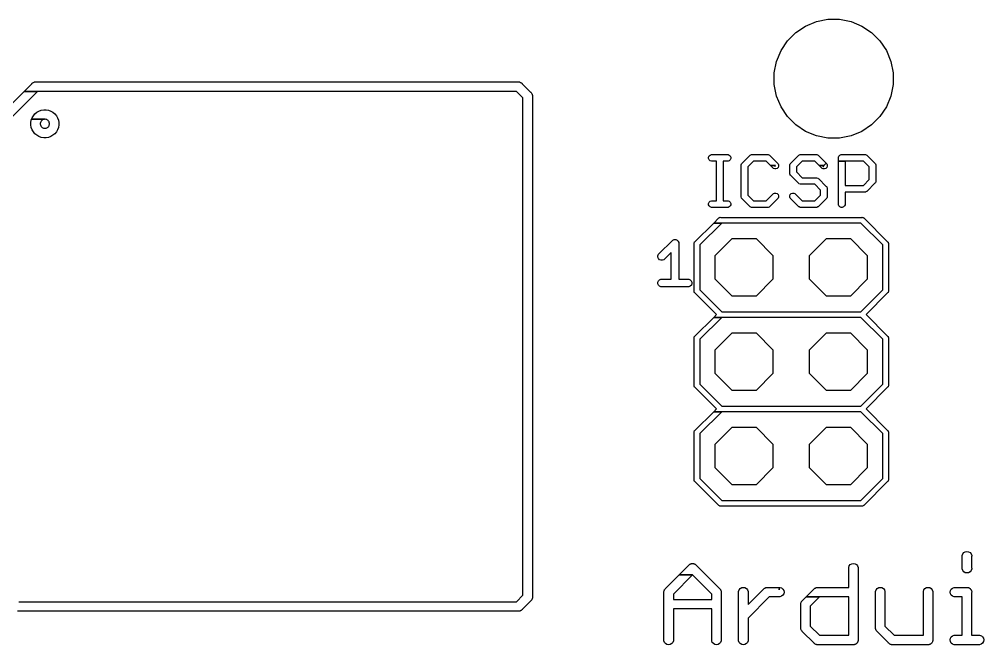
# Model space of a CAD drawing. Extents: x -6 to 103, y 0 to 58.
# Drawn here: x 44.11 to 70.08, y 20.32 to 37.16 of the extents above; entities that cross this region are included whole.
import ezdxf

# ---------------------------------------------------------------- set-up
doc = ezdxf.new("R2010")
doc.units = 0
doc.layers.add('L2D0', color=1, linetype='CONTINUOUS')

msp = doc.modelspace()

# ---------------------------------------------------------------- linework, layer by layer
at = {"layer": 'L2D0'}
for points in [[(65.882, 33.96), (65.573, 34.021), (65.282, 34.142), (65.02, 34.317), (64.797, 34.54), (64.622, 34.802), (64.501, 35.093), (64.44, 35.402), (64.44, 35.718), (64.501, 36.027), (64.622, 36.318), (64.797, 36.58), (65.02, 36.803), (65.282, 36.978), (65.573, 37.099), (65.882, 37.16), (66.198, 37.16), (66.507, 37.099), (66.798, 36.978), (67.06, 36.803), (67.283, 36.58), (67.458, 36.318), (67.579, 36.027), (67.64, 35.718), (67.64, 35.402), (67.579, 35.093), (67.458, 34.802), (67.283, 34.54), (67.06, 34.317), (66.798, 34.142), (66.507, 34.021), (66.198, 33.96)], [(44.768, 33.97), (44.703, 33.981), (44.64, 34.004), (44.583, 34.037), (44.532, 34.08), (44.491, 34.13), (44.458, 34.185), (44.435, 34.248), (44.423, 34.314), (44.423, 34.38), (44.435, 34.445), (44.444, 34.469), (44.788, 34.469), (44.767, 34.466), (44.748, 34.459), (44.729, 34.448), (44.714, 34.435), (44.7, 34.417), (44.688, 34.398), (44.681, 34.377), (44.677, 34.356), (44.677, 34.336), (44.681, 34.314), (44.688, 34.295), (44.699, 34.276), (44.714, 34.258), (44.729, 34.245), (44.748, 34.234), (44.767, 34.227), (44.788, 34.224), (44.812, 34.224), (44.833, 34.227), (44.852, 34.234), (44.871, 34.245), (44.886, 34.258), (44.901, 34.276), (44.912, 34.295), (44.919, 34.314), (44.923, 34.336), (44.923, 34.356), (44.919, 34.377), (44.912, 34.398), (44.9, 34.417), (44.886, 34.435), (44.871, 34.448), (44.852, 34.459), (44.833, 34.466), (44.812, 34.469), (44.444, 34.469), (44.458, 34.506), (44.49, 34.563), (44.532, 34.613), (44.583, 34.656), (44.64, 34.689), (44.703, 34.712), (44.768, 34.723), (44.832, 34.723), (44.897, 34.712), (44.96, 34.689), (45.017, 34.656), (45.068, 34.613), (45.11, 34.563), (45.142, 34.506), (45.165, 34.445), (45.177, 34.38), (45.177, 34.314), (45.165, 34.248), (45.142, 34.185), (45.109, 34.13), (45.068, 34.08), (45.017, 34.037), (44.96, 34.004), (44.897, 33.981), (44.832, 33.97)], [(62.954, 32.093), (62.952, 32.094), (62.747, 32.094), (62.715, 32.106), (62.687, 32.134), (62.673, 32.166), (62.673, 32.2), (62.687, 32.232), (62.715, 32.26), (62.747, 32.272), (62.882, 32.272), (62.882, 33.34), (62.763, 33.34), (62.763, 33.339), (62.746, 33.339), (62.713, 33.353), (62.688, 33.377), (62.673, 33.412), (62.673, 33.445), (62.688, 33.48), (62.713, 33.504), (62.746, 33.518), (63.195, 33.518), (63.228, 33.504), (63.253, 33.48), (63.268, 33.445), (63.268, 33.412), (63.253, 33.377), (63.228, 33.353), (63.195, 33.339), (63.178, 33.339), (63.178, 33.34), (63.06, 33.34), (63.06, 32.272), (63.194, 32.272), (63.226, 32.26), (63.254, 32.232), (63.268, 32.2), (63.268, 32.166), (63.254, 32.134), (63.226, 32.106), (63.194, 32.094), (62.989, 32.094), (62.987, 32.093)], [(63.827, 32.093), (63.791, 32.108), (63.781, 32.12), (63.572, 32.329), (63.56, 32.339), (63.547, 32.376), (63.547, 33.237), (63.56, 33.272), (63.573, 33.283), (63.573, 33.284), (63.781, 33.492), (63.794, 33.504), (63.827, 33.518), (64.276, 33.518), (64.309, 33.504), (64.322, 33.492), (64.53, 33.284), (64.529, 33.283), (64.542, 33.27), (64.556, 33.238), (64.556, 33.204), (64.542, 33.171), (64.517, 33.145), (64.481, 33.132), (64.452, 33.132), (64.415, 33.145), (64.404, 33.158), (64.341, 33.221), (64.467, 33.221), (64.442, 33.196), (64.469, 33.219), (64.467, 33.221), (64.341, 33.221), (64.222, 33.34), (63.881, 33.34), (63.725, 33.184), (63.725, 32.428), (63.881, 32.272), (64.222, 32.272), (64.404, 32.454), (64.404, 32.453), (64.417, 32.466), (64.45, 32.48), (64.483, 32.48), (64.516, 32.466), (64.542, 32.44), (64.556, 32.407), (64.556, 32.374), (64.542, 32.341), (64.529, 32.328), (64.53, 32.328), (64.322, 32.12), (64.321, 32.12), (64.311, 32.108), (64.307, 32.106), (64.302, 32.104), (64.276, 32.093), (64.242, 32.093), (64.24, 32.094), (63.862, 32.094), (63.86, 32.093)], [(65.137, 32.093), (65.106, 32.106), (65.103, 32.107), (65.101, 32.108), (65.092, 32.119), (65.09, 32.12), (65.088, 32.123), (64.87, 32.341), (64.856, 32.374), (64.856, 32.407), (64.871, 32.442), (64.896, 32.466), (64.929, 32.48), (64.963, 32.48), (64.995, 32.466), (65.008, 32.453), (65.009, 32.454), (65.19, 32.272), (65.532, 32.272), (65.687, 32.428), (65.687, 32.561), (65.532, 32.717), (65.172, 32.717), (65.17, 32.716), (65.137, 32.716), (65.104, 32.73), (65.102, 32.731), (65.091, 32.743), (65.09, 32.743), (64.883, 32.95), (64.883, 32.951), (64.871, 32.962), (64.87, 32.964), (64.867, 32.971), (64.856, 32.996), (64.856, 33.03), (64.857, 33.032), (64.857, 33.202), (64.856, 33.204), (64.856, 33.238), (64.87, 33.27), (64.883, 33.283), (64.883, 33.284), (65.09, 33.492), (65.091, 33.491), (65.104, 33.504), (65.137, 33.518), (65.585, 33.518), (65.618, 33.504), (65.631, 33.491), (65.632, 33.492), (65.839, 33.284), (65.777, 33.222), (65.778, 33.222), (65.839, 33.283), (65.852, 33.27), (65.866, 33.238), (65.866, 33.204), (65.852, 33.172), (65.824, 33.144), (65.792, 33.132), (65.76, 33.132), (65.725, 33.145), (65.713, 33.158), (65.711, 33.161), (65.651, 33.221), (65.777, 33.221), (65.776, 33.22), (65.776, 33.221), (65.745, 33.19), (65.779, 33.219), (65.777, 33.221), (65.651, 33.221), (65.532, 33.34), (65.19, 33.34), (65.035, 33.184), (65.035, 33.05), (65.19, 32.895), (65.585, 32.895), (65.618, 32.881), (65.631, 32.868), (65.632, 32.869), (65.839, 32.661), (65.838, 32.66), (65.841, 32.658), (65.842, 32.659), (65.852, 32.647), (65.866, 32.615), (65.866, 32.581), (65.865, 32.579), (65.865, 32.409), (65.866, 32.407), (65.866, 32.374), (65.852, 32.341), (65.851, 32.339), (65.839, 32.328), (65.634, 32.123), (65.632, 32.12), (65.63, 32.119), (65.621, 32.108), (65.619, 32.107), (65.616, 32.106), (65.585, 32.093), (65.552, 32.093), (65.55, 32.094), (65.172, 32.094), (65.17, 32.093)], [(66.239, 32.093), (66.204, 32.108), (66.18, 32.133), (66.166, 32.166), (66.166, 32.183), (66.167, 32.183), (66.167, 32.579), (66.166, 32.581), (66.166, 32.615), (66.167, 32.617), (66.167, 33.34), (66.345, 33.34), (66.345, 32.687), (66.841, 32.687), (66.997, 32.843), (66.997, 33.184), (66.841, 33.34), (66.167, 33.34), (66.167, 33.41), (66.166, 33.412), (66.166, 33.445), (66.18, 33.478), (66.206, 33.504), (66.239, 33.518), (66.895, 33.518), (66.928, 33.504), (66.941, 33.492), (66.941, 33.491), (66.953, 33.48), (67.134, 33.298), (67.146, 33.286), (67.149, 33.284), (67.162, 33.272), (67.175, 33.237), (67.175, 32.79), (67.163, 32.758), (67.148, 32.743), (67.149, 32.743), (66.941, 32.535), (66.93, 32.522), (66.926, 32.521), (66.909, 32.515), (66.894, 32.509), (66.345, 32.509), (66.345, 32.166), (66.331, 32.133), (66.307, 32.108), (66.272, 32.093)], [(62.984, 24.052), (62.978, 24.054), (62.975, 24.054), (62.963, 24.059), (62.95, 24.064), (62.948, 24.066), (62.944, 24.068), (62.938, 24.076), (62.303, 24.711), (62.295, 24.717), (62.293, 24.721), (62.291, 24.723), (62.286, 24.736), (62.281, 24.748), (62.281, 24.751), (62.279, 24.757), (62.281, 24.774), (62.281, 26.026), (62.279, 26.043), (62.281, 26.049), (62.281, 26.052), (62.286, 26.064), (62.291, 26.077), (62.293, 26.079), (62.295, 26.083), (62.303, 26.089), (62.808, 26.594), (63.024, 26.594), (62.433, 26.003), (62.433, 24.797), (63.024, 24.206), (66.77, 24.206), (67.361, 24.797), (67.361, 26.003), (66.77, 26.594), (62.808, 26.594), (62.884, 26.67), (62.303, 27.251), (62.295, 27.257), (62.293, 27.261), (62.291, 27.263), (62.286, 27.276), (62.281, 27.288), (62.281, 27.291), (62.279, 27.297), (62.281, 27.314), (62.281, 28.566), (62.279, 28.583), (62.281, 28.589), (62.281, 28.592), (62.286, 28.604), (62.291, 28.617), (62.293, 28.619), (62.295, 28.623), (62.303, 28.629), (62.808, 29.134), (63.024, 29.134), (62.433, 28.543), (62.433, 27.337), (63.024, 26.746), (66.77, 26.746), (67.361, 27.337), (67.361, 28.543), (66.77, 29.134), (62.808, 29.134), (62.884, 29.21), (62.303, 29.791), (62.295, 29.797), (62.293, 29.801), (62.291, 29.803), (62.286, 29.816), (62.281, 29.828), (62.281, 29.831), (62.279, 29.837), (62.281, 29.854), (62.281, 31.106), (62.279, 31.123), (62.281, 31.129), (62.281, 31.132), (62.286, 31.144), (62.291, 31.157), (62.293, 31.159), (62.295, 31.163), (62.303, 31.169), (62.808, 31.674), (63.024, 31.674), (62.433, 31.083), (62.433, 29.877), (63.024, 29.286), (66.77, 29.286), (67.361, 29.877), (67.361, 31.083), (66.77, 31.674), (62.808, 31.674), (62.938, 31.804), (62.944, 31.812), (62.948, 31.814), (62.95, 31.816), (62.963, 31.821), (62.975, 31.826), (62.978, 31.826), (62.984, 31.828), (63.001, 31.826), (66.793, 31.826), (66.81, 31.828), (66.816, 31.826), (66.819, 31.826), (66.831, 31.821), (66.844, 31.816), (66.846, 31.814), (66.85, 31.812), (66.856, 31.804), (67.491, 31.169), (67.499, 31.163), (67.501, 31.159), (67.503, 31.157), (67.508, 31.144), (67.513, 31.132), (67.513, 31.129), (67.515, 31.123), (67.513, 31.106), (67.513, 29.854), (67.515, 29.837), (67.513, 29.831), (67.513, 29.828), (67.508, 29.816), (67.503, 29.803), (67.501, 29.801), (67.499, 29.797), (67.491, 29.791), (66.91, 29.21), (67.491, 28.629), (67.499, 28.623), (67.501, 28.619), (67.503, 28.617), (67.508, 28.604), (67.513, 28.592), (67.513, 28.589), (67.515, 28.583), (67.513, 28.566), (67.513, 27.314), (67.515, 27.297), (67.513, 27.291), (67.513, 27.288), (67.508, 27.276), (67.503, 27.263), (67.501, 27.261), (67.499, 27.257), (67.491, 27.251), (66.91, 26.67), (67.491, 26.089), (67.499, 26.083), (67.501, 26.079), (67.503, 26.077), (67.508, 26.064), (67.513, 26.052), (67.513, 26.049), (67.515, 26.043), (67.513, 26.026), (67.513, 24.774), (67.515, 24.757), (67.513, 24.751), (67.513, 24.748), (67.508, 24.736), (67.503, 24.723), (67.501, 24.721), (67.499, 24.717), (67.491, 24.711), (66.856, 24.076), (66.85, 24.068), (66.846, 24.066), (66.844, 24.064), (66.831, 24.059), (66.819, 24.054), (66.816, 24.054), (66.81, 24.052), (66.793, 24.054), (63.001, 24.054)], [(61.408, 29.959), (61.408, 29.96), (61.389, 29.96), (61.35, 29.974), (61.322, 30.004), (61.306, 30.04), (61.306, 30.083), (61.322, 30.119), (61.35, 30.147), (61.388, 30.163), (61.662, 30.163), (61.662, 30.883), (61.466, 30.687), (61.428, 30.671), (61.388, 30.671), (61.35, 30.687), (61.322, 30.715), (61.306, 30.753), (61.306, 30.793), (61.322, 30.831), (61.706, 31.215), (61.744, 31.231), (61.785, 31.231), (61.821, 31.215), (61.85, 31.188), (61.851, 31.187), (61.855, 31.175), (61.866, 31.149), (61.866, 30.163), (62.141, 30.163), (62.177, 30.147), (62.206, 30.119), (62.221, 30.082), (62.221, 30.041), (62.207, 30.005), (62.176, 29.974), (62.14, 29.96), (62.12, 29.96), (62.12, 29.959)], [(63.305, 29.705), (62.852, 30.158), (62.852, 30.802), (63.305, 31.255), (63.949, 31.255), (64.402, 30.802), (64.402, 30.158), (63.949, 29.705)], [(65.845, 29.705), (65.392, 30.158), (65.392, 30.802), (65.845, 31.255), (66.489, 31.255), (66.942, 30.802), (66.942, 30.158), (66.489, 29.705)], [(63.305, 27.165), (62.852, 27.618), (62.852, 28.262), (63.305, 28.715), (63.949, 28.715), (64.402, 28.262), (64.402, 27.618), (63.949, 27.165)], [(65.845, 27.165), (65.392, 27.618), (65.392, 28.262), (65.845, 28.715), (66.489, 28.715), (66.942, 28.262), (66.942, 27.618), (66.489, 27.165)], [(63.305, 24.625), (62.852, 25.078), (62.852, 25.722), (63.305, 26.175), (63.949, 26.175), (64.402, 25.722), (64.402, 25.078), (63.949, 24.625)], [(65.845, 24.625), (65.392, 25.078), (65.392, 25.722), (65.845, 26.175), (66.489, 26.175), (66.942, 25.722), (66.942, 25.078), (66.489, 24.625)], [(69.627, 22.251), (69.583, 22.257), (69.544, 22.281), (69.515, 22.315), (69.5, 22.359), (69.5, 22.721), (69.515, 22.765), (69.544, 22.799), (69.582, 22.822), (69.627, 22.831), (69.672, 22.822), (69.711, 22.799), (69.739, 22.765), (69.755, 22.722), (69.755, 22.701), (69.754, 22.701), (69.754, 22.379), (69.755, 22.379), (69.755, 22.358), (69.739, 22.315), (69.711, 22.281), (69.67, 22.257)], [(61.595, 20.319), (61.551, 20.325), (61.512, 20.349), (61.483, 20.383), (61.468, 20.427), (61.468, 21.406), (61.467, 21.413), (61.468, 21.42), (61.468, 21.719), (61.467, 21.723), (61.468, 21.734), (61.468, 21.736), (61.466, 21.755), (61.471, 21.767), (61.471, 21.768), (61.473, 21.773), (61.484, 21.8), (61.486, 21.803), (61.489, 21.809), (61.506, 21.826), (61.512, 21.833), (61.515, 21.835), (61.879, 22.199), (62.239, 22.199), (61.722, 21.682), (61.722, 21.54), (62.756, 21.54), (62.756, 21.682), (62.239, 22.199), (61.879, 22.199), (62.139, 22.459), (62.146, 22.47), (62.158, 22.478), (62.165, 22.485), (62.174, 22.489), (62.186, 22.497), (62.2, 22.5), (62.206, 22.503), (62.214, 22.504), (62.228, 22.507), (62.239, 22.506), (62.25, 22.507), (62.264, 22.504), (62.272, 22.503), (62.278, 22.5), (62.292, 22.497), (62.304, 22.489), (62.313, 22.485), (62.32, 22.478), (62.332, 22.47), (62.339, 22.459), (62.963, 21.835), (62.966, 21.833), (62.972, 21.826), (62.989, 21.809), (62.992, 21.803), (62.994, 21.8), (63.002, 21.78), (63.007, 21.768), (63.007, 21.766), (63.011, 21.756), (63.011, 21.735), (63.01, 21.735), (63.01, 21.734), (63.011, 21.723), (63.01, 21.719), (63.01, 21.42), (63.011, 21.413), (63.01, 21.406), (63.01, 20.447), (63.011, 20.447), (63.011, 20.426), (62.994, 20.382), (62.966, 20.349), (62.927, 20.325), (62.883, 20.319), (62.839, 20.325), (62.8, 20.349), (62.771, 20.383), (62.756, 20.427), (62.756, 21.286), (61.722, 21.286), (61.722, 20.447), (61.723, 20.447), (61.723, 20.426), (61.706, 20.382), (61.678, 20.349), (61.639, 20.325)], [(65.616, 20.319), (65.605, 20.32), (65.584, 20.32), (65.576, 20.323), (65.572, 20.323), (65.561, 20.328), (65.54, 20.335), (65.535, 20.339), (65.531, 20.341), (65.515, 20.357), (65.505, 20.365), (65.503, 20.369), (65.203, 20.669), (65.198, 20.672), (65.193, 20.679), (65.178, 20.694), (65.175, 20.7), (65.171, 20.705), (65.167, 20.717), (65.158, 20.734), (65.157, 20.742), (65.155, 20.748), (65.155, 20.769), (65.154, 20.781), (65.156, 20.788), (65.156, 21.394), (65.154, 21.401), (65.155, 21.413), (65.155, 21.434), (65.157, 21.44), (65.158, 21.448), (65.167, 21.465), (65.171, 21.477), (65.175, 21.482), (65.178, 21.488), (65.193, 21.503), (65.198, 21.51), (65.203, 21.513), (65.298, 21.608), (65.658, 21.608), (65.41, 21.36), (65.41, 20.822), (65.658, 20.574), (66.444, 20.574), (66.444, 21.608), (65.298, 21.608), (65.503, 21.813), (65.505, 21.817), (65.515, 21.825), (65.531, 21.841), (65.535, 21.843), (65.539, 21.846), (65.567, 21.857), (65.572, 21.859), (65.573, 21.859), (65.583, 21.863), (65.605, 21.863), (65.605, 21.862), (65.616, 21.863), (65.62, 21.862), (66.444, 21.862), (66.444, 22.379), (66.443, 22.379), (66.443, 22.4), (66.459, 22.443), (66.486, 22.476), (66.526, 22.501), (66.571, 22.507), (66.615, 22.501), (66.655, 22.476), (66.682, 22.443), (66.698, 22.4), (66.698, 21.745), (66.7, 21.735), (66.698, 21.725), (66.698, 20.457), (66.7, 20.447), (66.698, 20.437), (66.698, 20.426), (66.693, 20.412), (66.691, 20.403), (66.686, 20.394), (66.682, 20.383), (66.676, 20.375), (66.67, 20.365), (66.661, 20.357), (66.655, 20.35), (66.646, 20.344), (66.635, 20.335), (66.626, 20.332), (66.615, 20.325), (66.599, 20.323), (66.591, 20.32), (66.578, 20.32), (66.571, 20.319), (66.563, 20.32), (65.62, 20.32)], [(63.606, 20.319), (63.562, 20.325), (63.522, 20.35), (63.495, 20.383), (63.479, 20.426), (63.479, 21.075), (63.478, 21.079), (63.479, 21.091), (63.479, 21.756), (63.495, 21.799), (63.522, 21.832), (63.562, 21.857), (63.606, 21.863), (63.649, 21.857), (63.69, 21.833), (63.718, 21.799), (63.734, 21.756), (63.734, 21.735), (63.733, 21.735), (63.733, 21.398), (64.15, 21.815), (64.151, 21.817), (64.158, 21.823), (64.16, 21.825), (64.162, 21.826), (64.175, 21.841), (64.183, 21.844), (64.185, 21.846), (64.21, 21.856), (64.218, 21.859), (64.219, 21.859), (64.229, 21.863), (64.25, 21.863), (64.25, 21.862), (64.251, 21.862), (64.262, 21.863), (64.266, 21.862), (64.572, 21.862), (64.572, 21.799), (64.577, 21.862), (64.597, 21.861), (64.637, 21.847), (64.672, 21.817), (64.693, 21.779), (64.702, 21.735), (64.693, 21.691), (64.672, 21.653), (64.637, 21.623), (64.593, 21.608), (64.303, 21.608), (63.733, 21.038), (63.733, 20.447), (63.734, 20.447), (63.734, 20.426), (63.718, 20.383), (63.69, 20.349), (63.649, 20.325)], [(67.628, 20.319), (67.617, 20.32), (67.596, 20.32), (67.589, 20.322), (67.583, 20.323), (67.568, 20.329), (67.552, 20.335), (67.548, 20.338), (67.542, 20.341), (67.525, 20.358), (67.518, 20.364), (67.516, 20.367), (67.215, 20.668), (67.21, 20.671), (67.204, 20.679), (67.188, 20.695), (67.185, 20.701), (67.182, 20.705), (67.173, 20.729), (67.17, 20.736), (67.17, 20.738), (67.166, 20.748), (67.166, 20.769), (67.167, 20.769), (67.166, 20.78), (67.167, 20.784), (67.167, 21.735), (67.166, 21.735), (67.166, 21.756), (67.182, 21.799), (67.21, 21.833), (67.251, 21.857), (67.294, 21.863), (67.338, 21.857), (67.377, 21.833), (67.406, 21.799), (67.421, 21.755), (67.421, 20.822), (67.669, 20.574), (68.455, 20.574), (68.455, 21.735), (68.454, 21.735), (68.454, 21.756), (68.47, 21.799), (68.498, 21.833), (68.539, 21.857), (68.582, 21.863), (68.626, 21.857), (68.665, 21.833), (68.694, 21.799), (68.709, 21.755), (68.709, 20.457), (68.711, 20.447), (68.709, 20.437), (68.709, 20.427), (68.704, 20.412), (68.702, 20.403), (68.699, 20.397), (68.694, 20.383), (68.685, 20.373), (68.681, 20.365), (68.672, 20.357), (68.665, 20.349), (68.656, 20.343), (68.646, 20.335), (68.638, 20.332), (68.626, 20.325), (68.61, 20.323), (68.602, 20.32), (68.589, 20.32), (68.582, 20.319), (68.575, 20.32), (67.631, 20.32)], [(69.627, 20.319), (69.62, 20.32), (69.285, 20.32), (69.241, 20.335), (69.206, 20.365), (69.185, 20.403), (69.176, 20.447), (69.185, 20.491), (69.206, 20.529), (69.24, 20.558), (69.284, 20.575), (69.305, 20.575), (69.305, 20.574), (69.5, 20.574), (69.5, 21.608), (69.285, 21.608), (69.241, 21.623), (69.206, 21.653), (69.185, 21.691), (69.176, 21.735), (69.185, 21.779), (69.206, 21.817), (69.24, 21.846), (69.284, 21.863), (69.305, 21.863), (69.305, 21.862), (69.62, 21.862), (69.627, 21.863), (69.633, 21.862), (69.635, 21.862), (69.651, 21.861), (69.657, 21.859), (69.67, 21.857), (69.682, 21.85), (69.69, 21.847), (69.698, 21.841), (69.711, 21.833), (69.718, 21.824), (69.726, 21.818), (69.732, 21.808), (69.739, 21.799), (69.743, 21.787), (69.748, 21.779), (69.75, 21.77), (69.755, 21.756), (69.755, 21.745), (69.757, 21.735), (69.754, 21.72), (69.754, 20.574), (69.949, 20.574), (69.949, 20.575), (69.97, 20.575), (70.015, 20.559), (70.049, 20.529), (70.07, 20.491), (70.079, 20.447), (70.07, 20.403), (70.049, 20.365), (70.014, 20.335), (69.968, 20.32), (69.634, 20.32)]]:
    msp.add_lwpolyline(points, close=True, dxfattribs=at)
for points in [[(44.103, 21.473), (57.497, 21.473), (57.673, 21.649), (57.673, 35.043), (57.497, 35.219), (44.243, 35.219), (44.449, 35.425), (44.452, 35.43), (44.46, 35.436), (44.475, 35.451), (44.481, 35.454), (44.486, 35.458), (44.498, 35.462), (44.515, 35.471), (44.523, 35.472), (44.529, 35.474), (44.55, 35.474), (44.562, 35.475), (44.569, 35.473), (57.531, 35.473), (57.538, 35.475), (57.55, 35.474), (57.571, 35.474), (57.577, 35.472), (57.585, 35.471), (57.602, 35.462), (57.614, 35.458), (57.619, 35.454), (57.625, 35.451), (57.64, 35.436), (57.648, 35.43), (57.651, 35.425), (57.878, 35.198), (57.882, 35.196), (57.89, 35.186), (57.906, 35.17), (57.908, 35.166), (57.911, 35.162), (57.922, 35.134), (57.924, 35.129), (57.924, 35.128), (57.928, 35.118), (57.928, 35.096), (57.927, 35.096), (57.928, 35.085), (57.927, 35.081), (57.927, 21.612), (57.928, 21.608), (57.927, 21.597), (57.927, 21.596), (57.926, 21.59), (57.927, 21.59), (57.926, 21.572), (57.924, 21.567), (57.924, 21.564), (57.919, 21.552), (57.912, 21.532), (57.909, 21.529), (57.906, 21.521), (57.891, 21.508), (57.89, 21.506), (57.888, 21.504), (57.882, 21.497), (57.88, 21.496), (57.649, 21.265), (57.647, 21.262), (57.641, 21.257), (57.64, 21.256), (57.639, 21.256), (57.625, 21.242), (57.619, 21.239), (57.614, 21.235), (57.602, 21.231), (57.585, 21.222), (57.577, 21.221), (57.571, 21.219), (57.55, 21.219), (57.538, 21.218), (57.534, 21.219), (44.065, 21.219)], [(43.722, 34.698), (44.243, 35.219), (44.603, 35.219), (43.927, 34.543)]]:
    msp.add_lwpolyline(points, dxfattribs=at)

doc.saveas('drawing.dxf')
